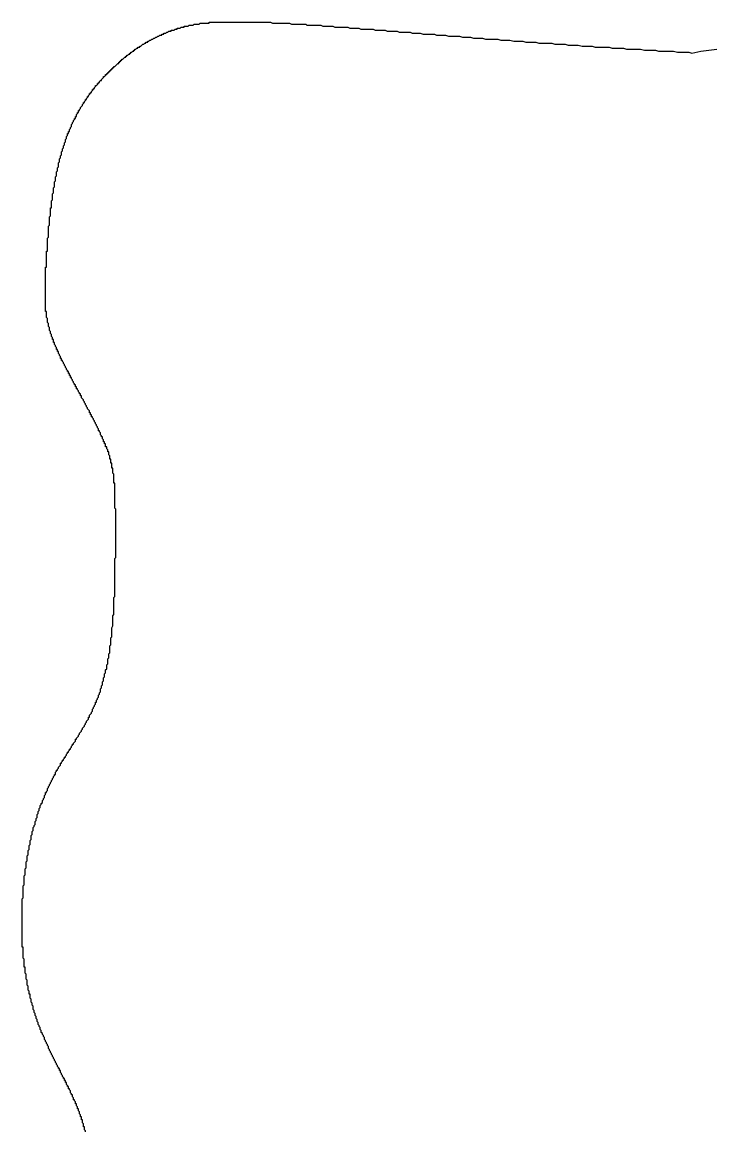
# Model space of a CAD drawing. Header units: millimetres. Extents: x 111 to 2999, y 81 to 1941.
# Drawn here: x 995.02 to 1001.87, y 1593.86 to 1604.91 of the extents above; entities that cross this region are included whole.
import ezdxf

# ---------------------------------------------------------------- set-up
doc = ezdxf.new("R2010")
doc.units = ezdxf.units.MM

msp = doc.modelspace()

# ---------------------------------------------------------------- linework, layer by layer
for points in [[(995.65, 1593.863, 0), (995.65, 1593.873, 0), (995.64, 1593.883, 0), (995.64, 1593.883, 0), (995.64, 1593.893, 0), (995.64, 1593.893, 0), (995.64, 1593.903, 0), (995.64, 1593.913, 0), (995.63, 1593.913, 0), (995.63, 1593.923, 0), (995.63, 1593.933, 0), (995.63, 1593.933, 0), (995.63, 1593.943, 0), (995.62, 1593.953, 0), (995.62, 1593.953, 0), (995.62, 1593.963, 0), (995.62, 1593.963, 0), (995.62, 1593.973, 0), (995.62, 1593.983, 0), (995.61, 1593.983, 0), (995.61, 1593.993, 0), (995.61, 1594.003, 0), (995.61, 1594.003, 0), (995.61, 1594.013, 0), (995.6, 1594.013, 0), (995.6, 1594.023, 0), (995.6, 1594.033, 0), (995.6, 1594.033, 0), (995.59, 1594.043, 0), (995.59, 1594.043, 0), (995.59, 1594.053, 0), (995.59, 1594.063, 0), (995.59, 1594.063, 0), (995.58, 1594.073, 0), (995.58, 1594.083, 0), (995.58, 1594.083, 0), (995.58, 1594.093, 0), (995.57, 1594.093, 0), (995.57, 1594.103, 0), (995.57, 1594.113, 0), (995.57, 1594.113, 0), (995.56, 1594.123, 0), (995.56, 1594.123, 0), (995.56, 1594.133, 0), (995.56, 1594.143, 0), (995.55, 1594.143, 0), (995.55, 1594.153, 0), (995.55, 1594.153, 0), (995.55, 1594.163, 0), (995.54, 1594.173, 0), (995.54, 1594.173, 0), (995.54, 1594.183, 0), (995.53, 1594.183, 0), (995.53, 1594.193, 0), (995.53, 1594.203, 0), (995.53, 1594.203, 0), (995.52, 1594.213, 0), (995.52, 1594.213, 0), (995.52, 1594.223, 0), (995.52, 1594.233, 0), (995.51, 1594.233, 0), (995.51, 1594.243, 0), (995.51, 1594.243, 0), (995.5, 1594.253, 0), (995.5, 1594.263, 0), (995.5, 1594.263, 0), (995.5, 1594.273, 0), (995.49, 1594.283, 0), (995.49, 1594.283, 0), (995.49, 1594.293, 0), (995.48, 1594.293, 0), (995.48, 1594.303, 0), (995.48, 1594.313, 0), (995.47, 1594.313, 0), (995.47, 1594.323, 0), (995.47, 1594.323, 0), (995.46, 1594.333, 0), (995.46, 1594.343, 0), (995.46, 1594.343, 0), (995.46, 1594.353, 0), (995.45, 1594.353, 0), (995.45, 1594.363, 0), (995.45, 1594.373, 0), (995.44, 1594.373, 0), (995.44, 1594.383, 0), (995.44, 1594.393, 0), (995.43, 1594.393, 0), (995.43, 1594.403, 0), (995.43, 1594.403, 0), (995.42, 1594.413, 0), (995.42, 1594.423, 0), (995.42, 1594.423, 0), (995.41, 1594.433, 0), (995.41, 1594.443, 0), (995.41, 1594.443, 0), (995.4, 1594.453, 0), (995.4, 1594.453, 0), (995.4, 1594.463, 0), (995.4, 1594.473, 0), (995.39, 1594.473, 0), (995.39, 1594.483, 0), (995.39, 1594.493, 0), (995.38, 1594.493, 0), (995.38, 1594.503, 0), (995.38, 1594.503, 0), (995.37, 1594.513, 0), (995.37, 1594.523, 0), (995.37, 1594.523, 0), (995.36, 1594.533, 0), (995.36, 1594.543, 0), (995.36, 1594.543, 0), (995.35, 1594.553, 0), (995.35, 1594.563, 0), (995.35, 1594.563, 0), (995.34, 1594.573, 0), (995.34, 1594.583, 0), (995.34, 1594.583, 0), (995.33, 1594.593, 0), (995.33, 1594.593, 0), (995.33, 1594.603, 0), (995.32, 1594.613, 0), (995.32, 1594.613, 0), (995.32, 1594.623, 0), (995.31, 1594.633, 0), (995.31, 1594.633, 0), (995.31, 1594.643, 0), (995.3, 1594.653, 0), (995.3, 1594.653, 0), (995.3, 1594.663, 0), (995.29, 1594.673, 0), (995.29, 1594.673, 0), (995.29, 1594.683, 0), (995.28, 1594.693, 0), (995.28, 1594.693, 0), (995.28, 1594.703, 0), (995.28, 1594.713, 0), (995.27, 1594.723, 0), (995.27, 1594.723, 0), (995.27, 1594.733, 0), (995.26, 1594.743, 0), (995.26, 1594.743, 0), (995.26, 1594.753, 0), (995.25, 1594.763, 0), (995.25, 1594.763, 0), (995.25, 1594.773, 0), (995.24, 1594.783, 0), (995.24, 1594.783, 0), (995.24, 1594.793, 0), (995.24, 1594.803, 0), (995.23, 1594.813, 0), (995.23, 1594.813, 0), (995.23, 1594.823, 0), (995.22, 1594.833, 0), (995.22, 1594.833, 0), (995.22, 1594.843, 0), (995.21, 1594.853, 0), (995.21, 1594.863, 0), (995.21, 1594.863, 0), (995.21, 1594.873, 0), (995.2, 1594.883, 0), (995.2, 1594.883, 0), (995.2, 1594.893, 0), (995.2, 1594.903, 0), (995.19, 1594.913, 0), (995.19, 1594.913, 0), (995.19, 1594.923, 0), (995.18, 1594.933, 0), (995.18, 1594.943, 0), (995.18, 1594.943, 0), (995.18, 1594.953, 0), (995.17, 1594.963, 0), (995.17, 1594.973, 0), (995.17, 1594.973, 0), (995.17, 1594.983, 0), (995.16, 1594.993, 0), (995.16, 1594.993, 0), (995.16, 1595.003, 0), (995.16, 1595.013, 0), (995.15, 1595.023, 0), (995.15, 1595.023, 0), (995.15, 1595.033, 0), (995.15, 1595.043, 0), (995.14, 1595.053, 0), (995.14, 1595.053, 0), (995.14, 1595.063, 0), (995.14, 1595.073, 0), (995.13, 1595.083, 0), (995.13, 1595.093, 0), (995.13, 1595.093, 0), (995.13, 1595.103, 0), (995.13, 1595.113, 0), (995.12, 1595.123, 0), (995.12, 1595.123, 0), (995.12, 1595.133, 0), (995.12, 1595.143, 0), (995.11, 1595.153, 0), (995.11, 1595.153, 0), (995.11, 1595.163, 0), (995.11, 1595.173, 0), (995.11, 1595.183, 0), (995.1, 1595.193, 0), (995.1, 1595.193, 0), (995.1, 1595.203, 0), (995.1, 1595.213, 0), (995.1, 1595.223, 0), (995.1, 1595.233, 0), (995.09, 1595.233, 0), (995.09, 1595.243, 0), (995.09, 1595.253, 0), (995.09, 1595.263, 0), (995.09, 1595.263, 0), (995.08, 1595.273, 0), (995.08, 1595.283, 0), (995.08, 1595.293, 0), (995.08, 1595.303, 0), (995.08, 1595.313, 0), (995.08, 1595.313, 0), (995.07, 1595.323, 0), (995.07, 1595.333, 0), (995.07, 1595.343, 0), (995.07, 1595.353, 0), (995.07, 1595.353, 0), (995.07, 1595.363, 0), (995.07, 1595.373, 0), (995.06, 1595.383, 0), (995.06, 1595.393, 0), (995.06, 1595.393, 0), (995.06, 1595.403, 0), (995.06, 1595.413, 0), (995.06, 1595.423, 0), (995.06, 1595.433, 0), (995.05, 1595.443, 0), (995.05, 1595.443, 0), (995.05, 1595.453, 0), (995.05, 1595.463, 0), (995.05, 1595.473, 0), (995.05, 1595.483, 0), (995.05, 1595.493, 0), (995.05, 1595.503, 0), (995.04, 1595.503, 0), (995.04, 1595.513, 0), (995.04, 1595.523, 0), (995.04, 1595.533, 0), (995.04, 1595.543, 0), (995.04, 1595.553, 0), (995.04, 1595.563, 0), (995.04, 1595.563, 0), (995.04, 1595.573, 0), (995.04, 1595.583, 0), (995.03, 1595.593, 0), (995.03, 1595.603, 0), (995.03, 1595.613, 0), (995.03, 1595.623, 0), (995.03, 1595.623, 0), (995.03, 1595.633, 0), (995.03, 1595.643, 0), (995.03, 1595.653, 0), (995.03, 1595.663, 0), (995.03, 1595.673, 0), (995.03, 1595.683, 0), (995.03, 1595.693, 0), (995.03, 1595.703, 0), (995.02, 1595.703, 0), (995.02, 1595.713, 0), (995.02, 1595.723, 0), (995.02, 1595.733, 0), (995.02, 1595.743, 0), (995.02, 1595.753, 0), (995.02, 1595.763, 0), (995.02, 1595.773, 0), (995.02, 1595.783, 0), (995.02, 1595.793, 0), (995.02, 1595.793, 0), (995.02, 1595.803, 0), (995.02, 1595.813, 0), (995.02, 1595.823, 0), (995.02, 1595.833, 0), (995.02, 1595.843, 0), (995.02, 1595.853, 0), (995.02, 1595.863, 0), (995.02, 1595.873, 0), (995.02, 1595.883, 0), (995.02, 1595.893, 0), (995.02, 1595.903, 0), (995.02, 1595.913, 0), (995.02, 1595.923, 0), (995.02, 1595.923, 0), (995.02, 1595.933, 0), (995.02, 1595.943, 0), (995.02, 1595.953, 0), (995.02, 1595.963, 0), (995.02, 1595.973, 0), (995.02, 1595.983, 0), (995.02, 1595.993, 0), (995.02, 1596.003, 0), (995.02, 1596.013, 0), (995.02, 1596.023, 0), (995.02, 1596.033, 0), (995.02, 1596.043, 0), (995.02, 1596.053, 0), (995.02, 1596.063, 0), (995.02, 1596.073, 0), (995.02, 1596.083, 0), (995.02, 1596.093, 0), (995.02, 1596.103, 0), (995.02, 1596.113, 0), (995.02, 1596.123, 0), (995.02, 1596.133, 0), (995.02, 1596.143, 0), (995.02, 1596.153, 0), (995.02, 1596.163, 0), (995.02, 1596.173, 0), (995.02, 1596.183, 0), (995.03, 1596.193, 0), (995.03, 1596.203, 0), (995.03, 1596.213, 0), (995.03, 1596.223, 0), (995.03, 1596.233, 0), (995.03, 1596.243, 0), (995.03, 1596.253, 0), (995.03, 1596.263, 0), (995.03, 1596.273, 0), (995.03, 1596.283, 0), (995.03, 1596.293, 0), (995.03, 1596.303, 0), (995.03, 1596.313, 0), (995.04, 1596.323, 0), (995.04, 1596.333, 0), (995.04, 1596.343, 0), (995.04, 1596.353, 0), (995.04, 1596.363, 0), (995.04, 1596.373, 0), (995.04, 1596.383, 0), (995.04, 1596.393, 0), (995.04, 1596.403, 0), (995.04, 1596.413, 0), (995.05, 1596.423, 0), (995.05, 1596.433, 0), (995.05, 1596.443, 0), (995.05, 1596.453, 0), (995.05, 1596.463, 0), (995.05, 1596.473, 0), (995.05, 1596.483, 0), (995.06, 1596.493, 0), (995.06, 1596.503, 0), (995.06, 1596.513, 0), (995.06, 1596.523, 0), (995.06, 1596.533, 0), (995.06, 1596.543, 0), (995.06, 1596.553, 0), (995.07, 1596.563, 0), (995.07, 1596.573, 0), (995.07, 1596.583, 0), (995.07, 1596.593, 0), (995.07, 1596.603, 0), (995.07, 1596.613, 0), (995.08, 1596.623, 0), (995.08, 1596.633, 0), (995.08, 1596.643, 0), (995.08, 1596.653, 0), (995.08, 1596.663, 0), (995.09, 1596.673, 0), (995.09, 1596.683, 0), (995.09, 1596.693, 0), (995.09, 1596.703, 0), (995.09, 1596.713, 0), (995.1, 1596.723, 0), (995.1, 1596.733, 0), (995.1, 1596.743, 0), (995.1, 1596.753, 0), (995.1, 1596.763, 0), (995.11, 1596.773, 0), (995.11, 1596.783, 0), (995.11, 1596.793, 0), (995.11, 1596.803, 0), (995.11, 1596.813, 0), (995.12, 1596.823, 0), (995.12, 1596.833, 0), (995.12, 1596.843, 0), (995.12, 1596.853, 0), (995.13, 1596.863, 0), (995.13, 1596.873, 0), (995.13, 1596.883, 0), (995.13, 1596.893, 0), (995.14, 1596.903, 0), (995.14, 1596.913, 0), (995.14, 1596.913, 0), (995.15, 1596.923, 0), (995.15, 1596.933, 0), (995.15, 1596.943, 0), (995.15, 1596.953, 0), (995.16, 1596.963, 0), (995.16, 1596.973, 0), (995.16, 1596.983, 0), (995.17, 1596.993, 0), (995.17, 1597.003, 0), (995.17, 1597.013, 0), (995.17, 1597.023, 0), (995.18, 1597.033, 0), (995.18, 1597.043, 0), (995.18, 1597.053, 0), (995.19, 1597.063, 0), (995.19, 1597.073, 0), (995.19, 1597.083, 0), (995.2, 1597.093, 0), (995.2, 1597.103, 0), (995.2, 1597.113, 0), (995.21, 1597.123, 0), (995.21, 1597.133, 0), (995.21, 1597.133, 0), (995.22, 1597.143, 0), (995.22, 1597.153, 0), (995.22, 1597.163, 0), (995.23, 1597.173, 0), (995.23, 1597.183, 0), (995.24, 1597.193, 0), (995.24, 1597.203, 0), (995.24, 1597.213, 0), (995.25, 1597.223, 0), (995.25, 1597.233, 0), (995.25, 1597.243, 0), (995.26, 1597.243, 0), (995.26, 1597.253, 0), (995.27, 1597.263, 0), (995.27, 1597.273, 0), (995.27, 1597.283, 0), (995.28, 1597.293, 0), (995.28, 1597.303, 0), (995.29, 1597.313, 0), (995.29, 1597.323, 0), (995.29, 1597.323, 0), (995.3, 1597.333, 0), (995.3, 1597.343, 0), (995.31, 1597.353, 0), (995.31, 1597.363, 0), (995.32, 1597.373, 0), (995.32, 1597.373, 0), (995.32, 1597.383, 0), (995.33, 1597.393, 0), (995.33, 1597.403, 0), (995.34, 1597.413, 0), (995.34, 1597.423, 0), (995.35, 1597.423, 0), (995.35, 1597.433, 0), (995.35, 1597.443, 0), (995.36, 1597.453, 0), (995.36, 1597.463, 0), (995.37, 1597.463, 0), (995.37, 1597.473, 0), (995.38, 1597.483, 0), (995.38, 1597.493, 0), (995.39, 1597.503, 0), (995.39, 1597.503, 0), (995.4, 1597.513, 0), (995.4, 1597.523, 0), (995.4, 1597.533, 0), (995.41, 1597.533, 0), (995.41, 1597.543, 0), (995.42, 1597.553, 0), (995.42, 1597.563, 0), (995.43, 1597.563, 0), (995.43, 1597.573, 0), (995.44, 1597.583, 0), (995.44, 1597.593, 0), (995.45, 1597.593, 0), (995.45, 1597.603, 0), (995.46, 1597.613, 0), (995.46, 1597.623, 0), (995.46, 1597.623, 0), (995.47, 1597.633, 0), (995.47, 1597.643, 0), (995.48, 1597.643, 0), (995.48, 1597.653, 0), (995.49, 1597.663, 0), (995.49, 1597.673, 0), (995.5, 1597.673, 0), (995.5, 1597.683, 0), (995.51, 1597.693, 0), (995.51, 1597.703, 0), (995.51, 1597.703, 0), (995.52, 1597.713, 0), (995.52, 1597.723, 0), (995.53, 1597.723, 0), (995.53, 1597.733, 0), (995.54, 1597.743, 0), (995.54, 1597.743, 0), (995.55, 1597.753, 0), (995.55, 1597.763, 0), (995.55, 1597.773, 0), (995.56, 1597.773, 0), (995.56, 1597.783, 0), (995.57, 1597.793, 0), (995.57, 1597.793, 0), (995.58, 1597.803, 0), (995.58, 1597.813, 0), (995.59, 1597.823, 0), (995.59, 1597.823, 0), (995.59, 1597.833, 0), (995.6, 1597.843, 0), (995.6, 1597.843, 0), (995.61, 1597.853, 0), (995.61, 1597.863, 0), (995.61, 1597.863, 0), (995.62, 1597.873, 0), (995.62, 1597.883, 0), (995.63, 1597.893, 0), (995.63, 1597.893, 0), (995.64, 1597.903, 0), (995.64, 1597.913, 0), (995.64, 1597.913, 0), (995.65, 1597.923, 0), (995.65, 1597.933, 0), (995.66, 1597.943, 0), (995.66, 1597.943, 0), (995.66, 1597.953, 0), (995.67, 1597.963, 0), (995.67, 1597.963, 0), (995.68, 1597.973, 0), (995.68, 1597.983, 0), (995.68, 1597.993, 0), (995.69, 1597.993, 0), (995.69, 1598.003, 0), (995.69, 1598.013, 0), (995.7, 1598.023, 0), (995.7, 1598.023, 0), (995.71, 1598.033, 0), (995.71, 1598.043, 0), (995.71, 1598.043, 0), (995.72, 1598.053, 0), (995.72, 1598.063, 0), (995.72, 1598.073, 0), (995.73, 1598.083, 0), (995.73, 1598.083, 0), (995.73, 1598.093, 0), (995.74, 1598.103, 0), (995.74, 1598.113, 0), (995.74, 1598.113, 0), (995.75, 1598.123, 0), (995.75, 1598.133, 0), (995.75, 1598.143, 0), (995.76, 1598.143, 0), (995.76, 1598.153, 0), (995.76, 1598.163, 0), (995.77, 1598.173, 0), (995.77, 1598.183, 0), (995.77, 1598.183, 0), (995.78, 1598.193, 0), (995.78, 1598.203, 0), (995.78, 1598.213, 0), (995.79, 1598.223, 0), (995.79, 1598.233, 0), (995.79, 1598.233, 0), (995.8, 1598.243, 0), (995.8, 1598.253, 0), (995.8, 1598.263, 0), (995.8, 1598.273, 0), (995.81, 1598.283, 0), (995.81, 1598.293, 0), (995.81, 1598.293, 0), (995.81, 1598.303, 0), (995.82, 1598.313, 0), (995.82, 1598.323, 0), (995.82, 1598.333, 0), (995.82, 1598.343, 0), (995.83, 1598.353, 0), (995.83, 1598.363, 0), (995.83, 1598.373, 0), (995.83, 1598.383, 0), (995.84, 1598.393, 0), (995.84, 1598.403, 0), (995.84, 1598.413, 0), (995.84, 1598.423, 0), (995.85, 1598.433, 0), (995.85, 1598.443, 0), (995.85, 1598.453, 0), (995.85, 1598.463, 0), (995.86, 1598.473, 0), (995.86, 1598.483, 0), (995.86, 1598.493, 0), (995.86, 1598.503, 0), (995.86, 1598.513, 0), (995.87, 1598.523, 0), (995.87, 1598.533, 0), (995.87, 1598.543, 0), (995.87, 1598.553, 0), (995.87, 1598.563, 0), (995.87, 1598.573, 0), (995.88, 1598.583, 0), (995.88, 1598.593, 0), (995.88, 1598.603, 0), (995.88, 1598.613, 0), (995.88, 1598.623, 0), (995.89, 1598.633, 0), (995.89, 1598.643, 0), (995.89, 1598.663, 0), (995.89, 1598.673, 0), (995.89, 1598.683, 0), (995.89, 1598.693, 0), (995.89, 1598.703, 0), (995.9, 1598.713, 0), (995.9, 1598.723, 0), (995.9, 1598.733, 0), (995.9, 1598.753, 0), (995.9, 1598.763, 0), (995.9, 1598.773, 0), (995.9, 1598.783, 0), (995.91, 1598.793, 0), (995.91, 1598.803, 0), (995.91, 1598.813, 0), (995.91, 1598.833, 0), (995.91, 1598.843, 0), (995.91, 1598.853, 0), (995.91, 1598.863, 0), (995.91, 1598.873, 0), (995.91, 1598.883, 0), (995.92, 1598.903, 0), (995.92, 1598.913, 0), (995.92, 1598.923, 0), (995.92, 1598.933, 0), (995.92, 1598.943, 0), (995.92, 1598.953, 0), (995.92, 1598.973, 0), (995.92, 1598.983, 0), (995.92, 1598.993, 0), (995.92, 1599.003, 0), (995.93, 1599.013, 0), (995.93, 1599.023, 0), (995.93, 1599.043, 0), (995.93, 1599.053, 0), (995.93, 1599.063, 0), (995.93, 1599.073, 0), (995.93, 1599.083, 0), (995.93, 1599.103, 0), (995.93, 1599.113, 0), (995.93, 1599.123, 0), (995.93, 1599.133, 0), (995.93, 1599.143, 0), (995.93, 1599.163, 0), (995.93, 1599.173, 0), (995.93, 1599.183, 0), (995.94, 1599.193, 0), (995.94, 1599.203, 0), (995.94, 1599.213, 0), (995.94, 1599.233, 0), (995.94, 1599.243, 0), (995.94, 1599.253, 0), (995.94, 1599.263, 0), (995.94, 1599.273, 0), (995.94, 1599.293, 0), (995.94, 1599.303, 0), (995.94, 1599.313, 0), (995.94, 1599.323, 0), (995.94, 1599.333, 0), (995.94, 1599.343, 0), (995.94, 1599.363, 0), (995.94, 1599.373, 0), (995.94, 1599.383, 0), (995.94, 1599.393, 0), (995.94, 1599.403, 0), (995.94, 1599.413, 0), (995.94, 1599.423, 0), (995.94, 1599.443, 0), (995.94, 1599.453, 0), (995.94, 1599.463, 0), (995.94, 1599.473, 0), (995.94, 1599.483, 0), (995.94, 1599.493, 0), (995.94, 1599.503, 0), (995.94, 1599.523, 0), (995.94, 1599.533, 0), (995.94, 1599.543, 0), (995.94, 1599.553, 0), (995.94, 1599.563, 0), (995.94, 1599.573, 0), (995.95, 1599.583, 0), (995.95, 1599.593, 0), (995.95, 1599.603, 0), (995.95, 1599.623, 0), (995.95, 1599.633, 0), (995.95, 1599.643, 0), (995.95, 1599.653, 0), (995.95, 1599.663, 0), (995.95, 1599.673, 0), (995.95, 1599.683, 0), (995.95, 1599.693, 0), (995.95, 1599.703, 0), (995.95, 1599.713, 0), (995.95, 1599.723, 0), (995.95, 1599.733, 0), (995.95, 1599.743, 0), (995.95, 1599.753, 0), (995.95, 1599.763, 0), (995.95, 1599.773, 0), (995.95, 1599.783, 0), (995.95, 1599.793, 0), (995.95, 1599.803, 0), (995.95, 1599.813, 0), (995.95, 1599.823, 0), (995.95, 1599.833, 0), (995.95, 1599.843, 0), (995.95, 1599.853, 0), (995.95, 1599.863, 0), (995.95, 1599.873, 0), (995.95, 1599.883, 0), (995.95, 1599.893, 0), (995.95, 1599.903, 0), (995.95, 1599.913, 0), (995.95, 1599.923, 0), (995.95, 1599.923, 0), (995.95, 1599.933, 0), (995.95, 1599.943, 0), (995.95, 1599.953, 0), (995.95, 1599.963, 0), (995.95, 1599.973, 0), (995.95, 1599.983, 0), (995.95, 1599.993, 0), (995.95, 1599.993, 0), (995.95, 1600.003, 0), (995.95, 1600.013, 0), (995.95, 1600.023, 0), (995.95, 1600.033, 0), (995.95, 1600.033, 0), (995.95, 1600.043, 0), (995.95, 1600.053, 0), (995.95, 1600.063, 0), (995.94, 1600.073, 0), (995.94, 1600.073, 0), (995.94, 1600.083, 0), (995.94, 1600.093, 0), (995.94, 1600.103, 0), (995.94, 1600.103, 0), (995.94, 1600.113, 0), (995.94, 1600.123, 0), (995.94, 1600.133, 0), (995.94, 1600.133, 0), (995.94, 1600.143, 0), (995.94, 1600.153, 0), (995.94, 1600.163, 0), (995.94, 1600.163, 0), (995.94, 1600.173, 0), (995.94, 1600.183, 0), (995.94, 1600.183, 0), (995.94, 1600.193, 0), (995.94, 1600.203, 0), (995.94, 1600.203, 0), (995.94, 1600.213, 0), (995.94, 1600.223, 0), (995.94, 1600.223, 0), (995.94, 1600.233, 0), (995.94, 1600.243, 0), (995.94, 1600.243, 0), (995.94, 1600.253, 0), (995.94, 1600.253, 0), (995.94, 1600.263, 0), (995.94, 1600.273, 0), (995.94, 1600.273, 0), (995.94, 1600.283, 0), (995.94, 1600.293, 0), (995.94, 1600.293, 0), (995.94, 1600.303, 0), (995.94, 1600.303, 0), (995.94, 1600.313, 0), (995.94, 1600.323, 0), (995.93, 1600.323, 0), (995.93, 1600.333, 0), (995.93, 1600.333, 0), (995.93, 1600.343, 0), (995.93, 1600.343, 0), (995.93, 1600.353, 0), (995.93, 1600.363, 0), (995.93, 1600.363, 0), (995.93, 1600.373, 0), (995.93, 1600.373, 0), (995.93, 1600.383, 0), (995.93, 1600.383, 0), (995.93, 1600.393, 0), (995.93, 1600.393, 0), (995.93, 1600.403, 0), (995.93, 1600.413, 0), (995.93, 1600.413, 0), (995.92, 1600.423, 0), (995.92, 1600.423, 0), (995.92, 1600.433, 0), (995.92, 1600.433, 0), (995.92, 1600.443, 0), (995.92, 1600.443, 0), (995.92, 1600.453, 0), (995.92, 1600.453, 0), (995.92, 1600.463, 0), (995.92, 1600.463, 0), (995.92, 1600.473, 0), (995.91, 1600.473, 0), (995.91, 1600.483, 0), (995.91, 1600.483, 0), (995.91, 1600.493, 0), (995.91, 1600.493, 0), (995.91, 1600.503, 0), (995.91, 1600.503, 0), (995.91, 1600.513, 0), (995.91, 1600.513, 0), (995.91, 1600.523, 0), (995.9, 1600.523, 0), (995.9, 1600.533, 0), (995.9, 1600.533, 0), (995.9, 1600.543, 0), (995.9, 1600.543, 0), (995.9, 1600.553, 0), (995.9, 1600.553, 0), (995.9, 1600.563, 0), (995.89, 1600.563, 0), (995.89, 1600.573, 0), (995.89, 1600.573, 0), (995.89, 1600.583, 0), (995.89, 1600.583, 0), (995.89, 1600.593, 0), (995.89, 1600.593, 0), (995.88, 1600.603, 0), (995.88, 1600.603, 0), (995.88, 1600.613, 0), (995.88, 1600.613, 0), (995.88, 1600.623, 0), (995.88, 1600.633, 0), (995.87, 1600.633, 0), (995.87, 1600.643, 0), (995.87, 1600.643, 0), (995.87, 1600.653, 0), (995.87, 1600.653, 0), (995.86, 1600.663, 0), (995.86, 1600.663, 0), (995.86, 1600.673, 0), (995.86, 1600.673, 0), (995.86, 1600.683, 0), (995.85, 1600.683, 0), (995.85, 1600.693, 0), (995.85, 1600.693, 0), (995.85, 1600.703, 0), (995.85, 1600.713, 0), (995.84, 1600.713, 0), (995.84, 1600.723, 0), (995.84, 1600.723, 0), (995.84, 1600.733, 0), (995.83, 1600.733, 0), (995.83, 1600.743, 0), (995.83, 1600.753, 0), (995.83, 1600.753, 0), (995.82, 1600.763, 0), (995.82, 1600.763, 0), (995.82, 1600.773, 0), (995.82, 1600.783, 0), (995.81, 1600.783, 0), (995.81, 1600.793, 0), (995.81, 1600.793, 0), (995.8, 1600.803, 0), (995.8, 1600.813, 0), (995.8, 1600.813, 0), (995.8, 1600.823, 0), (995.79, 1600.833, 0), (995.79, 1600.833, 0), (995.79, 1600.843, 0), (995.78, 1600.843, 0), (995.78, 1600.853, 0), (995.78, 1600.863, 0), (995.78, 1600.863, 0), (995.77, 1600.873, 0), (995.77, 1600.883, 0), (995.77, 1600.883, 0), (995.76, 1600.893, 0), (995.76, 1600.903, 0), (995.76, 1600.903, 0), (995.75, 1600.913, 0), (995.75, 1600.923, 0), (995.75, 1600.923, 0), (995.74, 1600.933, 0), (995.74, 1600.943, 0), (995.74, 1600.943, 0), (995.73, 1600.953, 0), (995.73, 1600.963, 0), (995.73, 1600.963, 0), (995.72, 1600.973, 0), (995.72, 1600.983, 0), (995.71, 1600.983, 0), (995.71, 1600.993, 0), (995.71, 1601.003, 0), (995.7, 1601.003, 0), (995.7, 1601.013, 0), (995.7, 1601.023, 0), (995.69, 1601.023, 0), (995.69, 1601.033, 0), (995.69, 1601.043, 0), (995.68, 1601.053, 0), (995.68, 1601.053, 0), (995.67, 1601.063, 0), (995.67, 1601.073, 0), (995.67, 1601.073, 0), (995.66, 1601.083, 0), (995.66, 1601.093, 0), (995.66, 1601.093, 0), (995.65, 1601.103, 0), (995.65, 1601.113, 0), (995.64, 1601.123, 0), (995.64, 1601.123, 0), (995.64, 1601.133, 0), (995.63, 1601.143, 0), (995.63, 1601.143, 0), (995.63, 1601.153, 0), (995.62, 1601.163, 0), (995.62, 1601.163, 0), (995.61, 1601.173, 0), (995.61, 1601.183, 0), (995.61, 1601.193, 0), (995.6, 1601.193, 0), (995.6, 1601.203, 0), (995.6, 1601.213, 0), (995.59, 1601.213, 0), (995.59, 1601.223, 0), (995.58, 1601.233, 0), (995.58, 1601.233, 0), (995.58, 1601.243, 0), (995.57, 1601.253, 0), (995.57, 1601.263, 0), (995.56, 1601.263, 0), (995.56, 1601.273, 0), (995.56, 1601.283, 0), (995.55, 1601.283, 0), (995.55, 1601.293, 0), (995.55, 1601.303, 0), (995.54, 1601.303, 0), (995.54, 1601.313, 0), (995.53, 1601.323, 0), (995.53, 1601.323, 0), (995.53, 1601.333, 0), (995.52, 1601.343, 0), (995.52, 1601.343, 0), (995.52, 1601.353, 0), (995.51, 1601.363, 0), (995.51, 1601.373, 0), (995.5, 1601.373, 0), (995.5, 1601.383, 0), (995.5, 1601.393, 0), (995.49, 1601.393, 0), (995.49, 1601.403, 0), (995.49, 1601.413, 0), (995.48, 1601.413, 0), (995.48, 1601.423, 0), (995.48, 1601.433, 0), (995.47, 1601.433, 0), (995.47, 1601.443, 0), (995.46, 1601.453, 0), (995.46, 1601.453, 0), (995.46, 1601.463, 0), (995.45, 1601.473, 0), (995.45, 1601.473, 0), (995.45, 1601.483, 0), (995.44, 1601.493, 0), (995.44, 1601.493, 0), (995.44, 1601.503, 0), (995.43, 1601.513, 0), (995.43, 1601.513, 0), (995.43, 1601.523, 0), (995.42, 1601.533, 0), (995.42, 1601.533, 0), (995.42, 1601.543, 0), (995.41, 1601.543, 0), (995.41, 1601.553, 0), (995.41, 1601.563, 0), (995.4, 1601.563, 0), (995.4, 1601.573, 0), (995.4, 1601.583, 0), (995.4, 1601.583, 0), (995.39, 1601.593, 0), (995.39, 1601.603, 0), (995.39, 1601.603, 0), (995.38, 1601.613, 0), (995.38, 1601.613, 0), (995.38, 1601.623, 0), (995.38, 1601.633, 0), (995.37, 1601.633, 0), (995.37, 1601.643, 0), (995.37, 1601.653, 0), (995.36, 1601.653, 0), (995.36, 1601.663, 0), (995.36, 1601.663, 0), (995.36, 1601.673, 0), (995.35, 1601.683, 0), (995.35, 1601.683, 0), (995.35, 1601.693, 0), (995.35, 1601.693, 0), (995.34, 1601.703, 0), (995.34, 1601.713, 0), (995.34, 1601.713, 0), (995.34, 1601.723, 0), (995.33, 1601.723, 0), (995.33, 1601.733, 0), (995.33, 1601.743, 0), (995.33, 1601.743, 0), (995.33, 1601.753, 0), (995.32, 1601.753, 0), (995.32, 1601.763, 0), (995.32, 1601.763, 0), (995.32, 1601.773, 0), (995.31, 1601.783, 0), (995.31, 1601.783, 0), (995.31, 1601.793, 0), (995.31, 1601.793, 0), (995.31, 1601.803, 0), (995.31, 1601.803, 0), (995.3, 1601.813, 0), (995.3, 1601.823, 0), (995.3, 1601.823, 0), (995.3, 1601.833, 0), (995.3, 1601.833, 0), (995.29, 1601.843, 0), (995.29, 1601.843, 0), (995.29, 1601.853, 0), (995.29, 1601.863, 0), (995.29, 1601.863, 0), (995.29, 1601.873, 0), (995.29, 1601.873, 0), (995.28, 1601.883, 0), (995.28, 1601.883, 0), (995.28, 1601.893, 0), (995.28, 1601.893, 0), (995.28, 1601.903, 0), (995.28, 1601.913, 0), (995.28, 1601.913, 0), (995.27, 1601.923, 0), (995.27, 1601.923, 0), (995.27, 1601.933, 0), (995.27, 1601.933, 0), (995.27, 1601.943, 0), (995.27, 1601.943, 0), (995.27, 1601.953, 0), (995.27, 1601.963, 0), (995.27, 1601.963, 0), (995.26, 1601.973, 0), (995.26, 1601.973, 0), (995.26, 1601.983, 0), (995.26, 1601.983, 0), (995.26, 1601.993, 0), (995.26, 1601.993, 0), (995.26, 1602.003, 0), (995.26, 1602.013, 0), (995.26, 1602.013, 0), (995.26, 1602.023, 0), (995.26, 1602.023, 0), (995.26, 1602.033, 0), (995.25, 1602.033, 0), (995.25, 1602.043, 0), (995.25, 1602.043, 0), (995.25, 1602.053, 0), (995.25, 1602.053, 0), (995.25, 1602.063, 0), (995.25, 1602.073, 0), (995.25, 1602.073, 0), (995.25, 1602.083, 0), (995.25, 1602.083, 0), (995.25, 1602.093, 0), (995.25, 1602.093, 0), (995.25, 1602.103, 0), (995.25, 1602.103, 0), (995.25, 1602.113, 0), (995.25, 1602.123, 0), (995.25, 1602.123, 0), (995.25, 1602.133, 0), (995.25, 1602.133, 0), (995.25, 1602.143, 0), (995.25, 1602.143, 0), (995.25, 1602.153, 0), (995.25, 1602.153, 0), (995.25, 1602.163, 0), (995.25, 1602.173, 0), (995.25, 1602.173, 0), (995.25, 1602.183, 0), (995.25, 1602.183, 0), (995.25, 1602.193, 0), (995.25, 1602.193, 0), (995.25, 1602.203, 0), (995.25, 1602.203, 0), (995.25, 1602.213, 0), (995.25, 1602.223, 0), (995.25, 1602.223, 0), (995.25, 1602.233, 0), (995.25, 1602.233, 0), (995.25, 1602.243, 0), (995.25, 1602.243, 0), (995.25, 1602.253, 0), (995.25, 1602.263, 0), (995.25, 1602.263, 0), (995.25, 1602.273, 0), (995.25, 1602.273, 0), (995.25, 1602.283, 0), (995.25, 1602.283, 0), (995.25, 1602.293, 0), (995.25, 1602.303, 0), (995.25, 1602.303, 0), (995.25, 1602.313, 0), (995.25, 1602.313, 0), (995.25, 1602.323, 0), (995.25, 1602.333, 0), (995.25, 1602.333, 0), (995.25, 1602.343, 0), (995.25, 1602.343, 0), (995.25, 1602.353, 0), (995.25, 1602.363, 0), (995.25, 1602.363, 0), (995.25, 1602.373, 0), (995.25, 1602.383, 0), (995.25, 1602.383, 0), (995.25, 1602.393, 0), (995.25, 1602.393, 0), (995.25, 1602.403, 0), (995.25, 1602.413, 0), (995.25, 1602.413, 0), (995.25, 1602.423, 0), (995.25, 1602.433, 0), (995.25, 1602.433, 0), (995.25, 1602.443, 0), (995.25, 1602.453, 0), (995.25, 1602.453, 0), (995.25, 1602.463, 0), (995.25, 1602.473, 0), (995.26, 1602.473, 0), (995.26, 1602.483, 0), (995.26, 1602.493, 0), (995.26, 1602.493, 0), (995.26, 1602.503, 0), (995.26, 1602.513, 0), (995.26, 1602.513, 0), (995.26, 1602.523, 0), (995.26, 1602.533, 0), (995.26, 1602.543, 0), (995.26, 1602.543, 0), (995.26, 1602.553, 0), (995.26, 1602.563, 0), (995.26, 1602.573, 0), (995.26, 1602.573, 0), (995.26, 1602.583, 0), (995.26, 1602.593, 0), (995.26, 1602.603, 0), (995.26, 1602.603, 0), (995.26, 1602.613, 0), (995.26, 1602.623, 0), (995.26, 1602.633, 0), (995.27, 1602.633, 0), (995.27, 1602.643, 0), (995.27, 1602.653, 0), (995.27, 1602.663, 0), (995.27, 1602.663, 0), (995.27, 1602.673, 0), (995.27, 1602.683, 0), (995.27, 1602.693, 0), (995.27, 1602.703, 0), (995.27, 1602.703, 0), (995.27, 1602.713, 0), (995.27, 1602.723, 0), (995.27, 1602.733, 0), (995.27, 1602.743, 0), (995.27, 1602.743, 0), (995.27, 1602.753, 0), (995.27, 1602.763, 0), (995.28, 1602.773, 0), (995.28, 1602.783, 0), (995.28, 1602.793, 0), (995.28, 1602.793, 0), (995.28, 1602.803, 0), (995.28, 1602.813, 0), (995.28, 1602.823, 0), (995.28, 1602.833, 0), (995.28, 1602.833, 0), (995.28, 1602.843, 0), (995.28, 1602.853, 0), (995.28, 1602.863, 0), (995.28, 1602.873, 0), (995.28, 1602.883, 0), (995.29, 1602.893, 0), (995.29, 1602.893, 0), (995.29, 1602.903, 0), (995.29, 1602.913, 0), (995.29, 1602.923, 0), (995.29, 1602.933, 0), (995.29, 1602.943, 0), (995.29, 1602.943, 0), (995.29, 1602.953, 0), (995.29, 1602.963, 0), (995.29, 1602.973, 0), (995.3, 1602.983, 0), (995.3, 1602.993, 0), (995.3, 1603.003, 0), (995.3, 1603.003, 0), (995.3, 1603.013, 0), (995.3, 1603.023, 0), (995.3, 1603.033, 0), (995.3, 1603.043, 0), (995.3, 1603.053, 0), (995.3, 1603.063, 0), (995.31, 1603.063, 0), (995.31, 1603.073, 0), (995.31, 1603.083, 0), (995.31, 1603.093, 0), (995.31, 1603.103, 0), (995.31, 1603.113, 0), (995.31, 1603.123, 0), (995.31, 1603.133, 0), (995.31, 1603.133, 0), (995.32, 1603.143, 0), (995.32, 1603.153, 0), (995.32, 1603.163, 0), (995.32, 1603.173, 0), (995.32, 1603.183, 0), (995.32, 1603.193, 0), (995.32, 1603.193, 0), (995.32, 1603.203, 0), (995.33, 1603.213, 0), (995.33, 1603.223, 0), (995.33, 1603.233, 0), (995.33, 1603.243, 0), (995.33, 1603.253, 0), (995.33, 1603.253, 0), (995.33, 1603.263, 0), (995.34, 1603.273, 0), (995.34, 1603.283, 0), (995.34, 1603.293, 0), (995.34, 1603.303, 0), (995.34, 1603.313, 0), (995.34, 1603.313, 0), (995.34, 1603.323, 0), (995.35, 1603.333, 0), (995.35, 1603.343, 0), (995.35, 1603.353, 0), (995.35, 1603.363, 0), (995.35, 1603.363, 0), (995.35, 1603.373, 0), (995.36, 1603.383, 0), (995.36, 1603.393, 0), (995.36, 1603.403, 0), (995.36, 1603.413, 0), (995.36, 1603.413, 0), (995.36, 1603.423, 0), (995.37, 1603.433, 0), (995.37, 1603.443, 0), (995.37, 1603.453, 0), (995.37, 1603.463, 0), (995.37, 1603.463, 0), (995.38, 1603.473, 0), (995.38, 1603.483, 0), (995.38, 1603.493, 0), (995.38, 1603.503, 0), (995.38, 1603.503, 0), (995.38, 1603.513, 0), (995.39, 1603.523, 0), (995.39, 1603.533, 0), (995.39, 1603.543, 0), (995.39, 1603.543, 0), (995.39, 1603.553, 0), (995.4, 1603.563, 0), (995.4, 1603.573, 0), (995.4, 1603.583, 0), (995.4, 1603.583, 0), (995.41, 1603.593, 0), (995.41, 1603.603, 0), (995.41, 1603.613, 0), (995.41, 1603.623, 0), (995.41, 1603.623, 0), (995.42, 1603.633, 0), (995.42, 1603.643, 0), (995.42, 1603.653, 0), (995.42, 1603.653, 0), (995.43, 1603.663, 0), (995.43, 1603.673, 0), (995.43, 1603.683, 0), (995.43, 1603.683, 0), (995.44, 1603.693, 0), (995.44, 1603.703, 0), (995.44, 1603.713, 0), (995.44, 1603.713, 0), (995.45, 1603.723, 0), (995.45, 1603.733, 0), (995.45, 1603.733, 0), (995.45, 1603.743, 0), (995.46, 1603.753, 0), (995.46, 1603.763, 0), (995.46, 1603.763, 0), (995.46, 1603.773, 0), (995.47, 1603.783, 0), (995.47, 1603.783, 0), (995.47, 1603.793, 0), (995.47, 1603.803, 0), (995.48, 1603.803, 0), (995.48, 1603.813, 0), (995.48, 1603.823, 0), (995.49, 1603.823, 0), (995.49, 1603.833, 0), (995.49, 1603.843, 0), (995.49, 1603.843, 0), (995.5, 1603.853, 0), (995.5, 1603.863, 0), (995.5, 1603.863, 0), (995.51, 1603.873, 0), (995.51, 1603.883, 0), (995.51, 1603.883, 0), (995.51, 1603.893, 0), (995.52, 1603.903, 0), (995.52, 1603.903, 0), (995.52, 1603.913, 0), (995.53, 1603.923, 0), (995.53, 1603.923, 0), (995.53, 1603.933, 0), (995.54, 1603.943, 0), (995.54, 1603.943, 0), (995.54, 1603.953, 0), (995.55, 1603.953, 0), (995.55, 1603.963, 0), (995.55, 1603.973, 0), (995.56, 1603.973, 0), (995.56, 1603.983, 0), (995.56, 1603.983, 0), (995.56, 1603.993, 0), (995.57, 1604.003, 0), (995.57, 1604.003, 0), (995.57, 1604.013, 0), (995.58, 1604.013, 0), (995.58, 1604.023, 0), (995.58, 1604.033, 0), (995.59, 1604.033, 0), (995.59, 1604.043, 0), (995.59, 1604.043, 0), (995.6, 1604.053, 0), (995.6, 1604.063, 0), (995.6, 1604.063, 0), (995.61, 1604.073, 0), (995.61, 1604.073, 0), (995.62, 1604.083, 0), (995.62, 1604.083, 0), (995.62, 1604.093, 0), (995.63, 1604.103, 0), (995.63, 1604.103, 0), (995.63, 1604.113, 0), (995.64, 1604.113, 0), (995.64, 1604.123, 0), (995.64, 1604.123, 0), (995.65, 1604.133, 0), (995.65, 1604.133, 0), (995.65, 1604.143, 0), (995.66, 1604.143, 0), (995.66, 1604.153, 0), (995.66, 1604.153, 0), (995.67, 1604.163, 0), (995.67, 1604.173, 0), (995.68, 1604.173, 0), (995.68, 1604.183, 0), (995.68, 1604.183, 0), (995.69, 1604.193, 0), (995.69, 1604.193, 0), (995.69, 1604.203, 0), (995.7, 1604.203, 0), (995.7, 1604.213, 0), (995.71, 1604.213, 0), (995.71, 1604.223, 0), (995.71, 1604.223, 0), (995.72, 1604.233, 0), (995.72, 1604.233, 0), (995.72, 1604.243, 0), (995.73, 1604.243, 0), (995.73, 1604.253, 0), (995.74, 1604.253, 0), (995.74, 1604.263, 0), (995.74, 1604.263, 0), (995.75, 1604.273, 0), (995.75, 1604.273, 0), (995.75, 1604.283, 0), (995.76, 1604.283, 0), (995.76, 1604.283, 0), (995.77, 1604.293, 0), (995.77, 1604.293, 0), (995.77, 1604.303, 0), (995.78, 1604.303, 0), (995.78, 1604.313, 0), (995.79, 1604.313, 0), (995.79, 1604.323, 0), (995.79, 1604.323, 0), (995.8, 1604.333, 0), (995.8, 1604.333, 0), (995.81, 1604.333, 0), (995.81, 1604.343, 0), (995.81, 1604.343, 0), (995.82, 1604.353, 0), (995.82, 1604.353, 0), (995.83, 1604.363, 0), (995.83, 1604.363, 0), (995.83, 1604.373, 0), (995.84, 1604.373, 0), (995.84, 1604.373, 0), (995.85, 1604.383, 0), (995.85, 1604.383, 0), (995.85, 1604.393, 0), (995.86, 1604.393, 0), (995.86, 1604.403, 0), (995.87, 1604.403, 0), (995.87, 1604.403, 0), (995.87, 1604.413, 0), (995.88, 1604.413, 0), (995.88, 1604.423, 0), (995.89, 1604.423, 0), (995.89, 1604.423, 0), (995.89, 1604.433, 0), (995.9, 1604.433, 0), (995.9, 1604.443, 0), (995.91, 1604.443, 0), (995.91, 1604.453, 0), (995.92, 1604.453, 0), (995.92, 1604.453, 0), (995.92, 1604.463, 0), (995.93, 1604.463, 0), (995.93, 1604.473, 0), (995.94, 1604.473, 0), (995.94, 1604.473, 0), (995.95, 1604.483, 0), (995.95, 1604.483, 0), (995.95, 1604.483, 0), (995.96, 1604.493, 0), (995.96, 1604.493, 0), (995.97, 1604.503, 0), (995.97, 1604.503, 0), (995.98, 1604.503, 0), (995.98, 1604.513, 0), (995.98, 1604.513, 0), (995.99, 1604.513, 0), (995.99, 1604.523, 0), (996, 1604.523, 0), (996, 1604.533, 0), (996.01, 1604.533, 0), (996.01, 1604.533, 0), (996.01, 1604.543, 0), (996.02, 1604.543, 0), (996.02, 1604.543, 0), (996.03, 1604.553, 0), (996.03, 1604.553, 0), (996.04, 1604.563, 0), (996.04, 1604.563, 0), (996.05, 1604.563, 0), (996.05, 1604.573, 0), (996.05, 1604.573, 0), (996.06, 1604.573, 0), (996.06, 1604.583, 0), (996.07, 1604.583, 0), (996.07, 1604.583, 0), (996.08, 1604.593, 0), (996.08, 1604.593, 0), (996.09, 1604.593, 0), (996.09, 1604.603, 0), (996.09, 1604.603, 0), (996.1, 1604.603, 0), (996.1, 1604.613, 0), (996.11, 1604.613, 0), (996.11, 1604.613, 0), (996.12, 1604.623, 0), (996.12, 1604.623, 0), (996.13, 1604.623, 0), (996.13, 1604.633, 0), (996.14, 1604.633, 0), (996.14, 1604.633, 0), (996.14, 1604.643, 0), (996.15, 1604.643, 0), (996.15, 1604.643, 0), (996.16, 1604.653, 0), (996.16, 1604.653, 0), (996.17, 1604.653, 0), (996.17, 1604.663, 0), (996.18, 1604.663, 0), (996.18, 1604.663, 0), (996.19, 1604.663, 0), (996.19, 1604.673, 0), (996.2, 1604.673, 0), (996.2, 1604.673, 0), (996.21, 1604.683, 0), (996.21, 1604.683, 0), (996.21, 1604.683, 0), (996.22, 1604.693, 0), (996.22, 1604.693, 0), (996.23, 1604.693, 0), (996.23, 1604.693, 0), (996.24, 1604.703, 0), (996.24, 1604.703, 0), (996.25, 1604.703, 0), (996.25, 1604.713, 0), (996.26, 1604.713, 0), (996.26, 1604.713, 0), (996.27, 1604.713, 0), (996.27, 1604.723, 0), (996.28, 1604.723, 0), (996.28, 1604.723, 0), (996.29, 1604.733, 0), (996.29, 1604.733, 0), (996.3, 1604.733, 0), (996.3, 1604.733, 0), (996.31, 1604.743, 0), (996.31, 1604.743, 0), (996.32, 1604.743, 0), (996.32, 1604.743, 0), (996.33, 1604.753, 0), (996.33, 1604.753, 0), (996.34, 1604.753, 0), (996.34, 1604.753, 0), (996.35, 1604.763, 0), (996.35, 1604.763, 0), (996.36, 1604.763, 0), (996.36, 1604.763, 0), (996.37, 1604.773, 0), (996.37, 1604.773, 0), (996.38, 1604.773, 0), (996.38, 1604.773, 0), (996.39, 1604.783, 0), (996.39, 1604.783, 0), (996.4, 1604.783, 0), (996.4, 1604.783, 0), (996.41, 1604.783, 0), (996.41, 1604.793, 0), (996.42, 1604.793, 0), (996.42, 1604.793, 0), (996.43, 1604.793, 0), (996.43, 1604.803, 0), (996.44, 1604.803, 0), (996.44, 1604.803, 0), (996.45, 1604.803, 0), (996.45, 1604.803, 0), (996.46, 1604.813, 0), (996.46, 1604.813, 0), (996.47, 1604.813, 0), (996.47, 1604.813, 0), (996.48, 1604.823, 0), (996.48, 1604.823, 0), (996.49, 1604.823, 0), (996.49, 1604.823, 0), (996.5, 1604.823, 0), (996.5, 1604.833, 0), (996.51, 1604.833, 0), (996.51, 1604.833, 0), (996.52, 1604.833, 0), (996.52, 1604.833, 0), (996.53, 1604.833, 0), (996.54, 1604.843, 0), (996.54, 1604.843, 0), (996.55, 1604.843, 0), (996.55, 1604.843, 0), (996.56, 1604.843, 0), (996.56, 1604.853, 0), (996.57, 1604.853, 0), (996.57, 1604.853, 0), (996.58, 1604.853, 0), (996.59, 1604.853, 0), (996.59, 1604.853, 0), (996.6, 1604.863, 0), (996.6, 1604.863, 0), (996.61, 1604.863, 0), (996.62, 1604.863, 0), (996.62, 1604.863, 0), (996.63, 1604.863, 0), (996.63, 1604.873, 0), (996.64, 1604.873, 0), (996.65, 1604.873, 0), (996.65, 1604.873, 0), (996.66, 1604.873, 0), (996.67, 1604.873, 0), (996.67, 1604.873, 0), (996.68, 1604.883, 0), (996.69, 1604.883, 0), (996.69, 1604.883, 0), (996.7, 1604.883, 0), (996.71, 1604.883, 0), (996.71, 1604.883, 0), (996.72, 1604.883, 0), (996.73, 1604.893, 0), (996.73, 1604.893, 0), (996.74, 1604.893, 0), (996.75, 1604.893, 0), (996.75, 1604.893, 0), (996.76, 1604.893, 0), (996.77, 1604.893, 0), (996.78, 1604.893, 0), (996.78, 1604.893, 0), (996.79, 1604.903, 0), (996.8, 1604.903, 0), (996.8, 1604.903, 0), (996.81, 1604.903, 0), (996.82, 1604.903, 0), (996.83, 1604.903, 0), (996.84, 1604.903, 0), (996.84, 1604.903, 0), (996.85, 1604.903, 0), (996.86, 1604.903, 0), (996.87, 1604.903, 0), (996.88, 1604.903, 0), (996.88, 1604.913, 0), (996.89, 1604.913, 0), (996.9, 1604.913, 0), (996.91, 1604.913, 0), (996.92, 1604.913, 0), (996.93, 1604.913, 0), (996.93, 1604.913, 0), (996.94, 1604.913, 0), (996.95, 1604.913, 0), (996.96, 1604.913, 0), (996.97, 1604.913, 0), (996.98, 1604.913, 0), (996.99, 1604.913, 0), (997, 1604.913, 0), (997.01, 1604.913, 0), (997.02, 1604.913, 0), (997.03, 1604.913, 0), (997.04, 1604.913, 0), (997.05, 1604.913, 0), (997.06, 1604.913, 0), (997.07, 1604.913, 0), (997.08, 1604.913, 0), (997.09, 1604.913, 0), (997.1, 1604.913, 0), (997.11, 1604.913, 0), (997.12, 1604.913, 0), (997.13, 1604.913, 0), (997.14, 1604.913, 0), (997.15, 1604.913, 0), (997.16, 1604.913, 0), (997.17, 1604.913, 0), (997.18, 1604.913, 0), (997.19, 1604.913, 0), (997.21, 1604.913, 0), (997.22, 1604.913, 0), (997.23, 1604.913, 0), (997.24, 1604.913, 0), (997.25, 1604.913, 0), (997.26, 1604.913, 0), (997.28, 1604.913, 0), (997.29, 1604.913, 0), (997.3, 1604.913, 0), (997.31, 1604.913, 0), (997.33, 1604.913, 0), (997.34, 1604.913, 0), (997.35, 1604.913, 0), (997.37, 1604.913, 0), (997.38, 1604.913, 0), (997.39, 1604.913, 0), (997.41, 1604.913, 0), (997.42, 1604.913, 0), (997.43, 1604.913, 0), (997.45, 1604.913, 0), (997.46, 1604.913, 0), (997.48, 1604.913, 0), (997.49, 1604.913, 0), (997.51, 1604.903, 0), (997.52, 1604.903, 0), (997.54, 1604.903, 0), (997.55, 1604.903, 0), (997.57, 1604.903, 0), (997.58, 1604.903, 0), (997.6, 1604.903, 0), (997.61, 1604.903, 0), (997.63, 1604.903, 0), (997.65, 1604.903, 0), (997.66, 1604.903, 0), (997.68, 1604.903, 0), (997.7, 1604.893, 0), (997.71, 1604.893, 0), (997.73, 1604.893, 0), (997.75, 1604.893, 0), (997.76, 1604.893, 0), (997.78, 1604.893, 0), (997.8, 1604.893, 0), (997.82, 1604.893, 0), (997.84, 1604.893, 0), (997.85, 1604.883, 0), (997.87, 1604.883, 0), (997.89, 1604.883, 0), (997.91, 1604.883, 0), (997.93, 1604.883, 0), (997.95, 1604.883, 0), (997.97, 1604.883, 0), (997.99, 1604.883, 0), (998.01, 1604.873, 0), (998.03, 1604.873, 0), (998.05, 1604.873, 0), (998.07, 1604.873, 0), (998.09, 1604.873, 0), (998.11, 1604.873, 0), (998.13, 1604.863, 0), (998.15, 1604.863, 0), (998.17, 1604.863, 0), (998.19, 1604.863, 0), (998.21, 1604.863, 0), (998.23, 1604.863, 0), (998.26, 1604.863, 0), (998.28, 1604.853, 0), (998.3, 1604.853, 0), (998.32, 1604.853, 0), (998.34, 1604.853, 0), (998.37, 1604.853, 0), (998.39, 1604.843, 0), (998.41, 1604.843, 0), (998.44, 1604.843, 0), (998.46, 1604.843, 0), (998.48, 1604.843, 0), (998.51, 1604.843, 0), (998.53, 1604.833, 0), (998.55, 1604.833, 0), (998.58, 1604.833, 0), (998.6, 1604.833, 0), (998.63, 1604.833, 0), (998.65, 1604.823, 0), (998.67, 1604.823, 0), (998.7, 1604.823, 0), (998.72, 1604.823, 0), (998.75, 1604.823, 0), (998.77, 1604.813, 0), (998.8, 1604.813, 0), (998.83, 1604.813, 0), (998.85, 1604.813, 0), (998.88, 1604.813, 0), (998.9, 1604.803, 0), (998.93, 1604.803, 0), (998.96, 1604.803, 0), (998.98, 1604.803, 0), (999.01, 1604.793, 0), (999.04, 1604.793, 0), (999.06, 1604.793, 0), (999.09, 1604.793, 0), (999.12, 1604.793, 0), (999.14, 1604.783, 0), (999.17, 1604.783, 0), (999.2, 1604.783, 0), (999.23, 1604.783, 0), (999.26, 1604.773, 0), (999.28, 1604.773, 0), (999.31, 1604.773, 0), (999.34, 1604.773, 0), (999.37, 1604.773, 0), (999.4, 1604.763, 0), (999.43, 1604.763, 0), (999.45, 1604.763, 0), (999.48, 1604.763, 0), (999.51, 1604.753, 0), (999.54, 1604.753, 0), (999.57, 1604.753, 0), (999.6, 1604.753, 0), (999.63, 1604.743, 0), (999.66, 1604.743, 0), (999.69, 1604.743, 0), (999.72, 1604.743, 0), (999.75, 1604.743, 0), (999.78, 1604.733, 0), (999.81, 1604.733, 0), (999.84, 1604.733, 0), (999.87, 1604.733, 0), (999.91, 1604.723, 0), (999.94, 1604.723, 0), (999.97, 1604.723, 0), (1000, 1604.723, 0), (1000.03, 1604.713, 0), (1000.06, 1604.713, 0), (1000.09, 1604.713, 0), (1000.13, 1604.713, 0), (1000.16, 1604.703, 0), (1000.19, 1604.703, 0), (1000.22, 1604.703, 0), (1000.26, 1604.703, 0), (1000.29, 1604.703, 0), (1000.32, 1604.693, 0), (1000.35, 1604.693, 0), (1000.39, 1604.693, 0), (1000.42, 1604.693, 0), (1000.45, 1604.683, 0), (1000.49, 1604.683, 0), (1000.52, 1604.683, 0), (1000.55, 1604.683, 0), (1000.59, 1604.673, 0), (1000.62, 1604.673, 0), (1000.65, 1604.673, 0), (1000.69, 1604.673, 0), (1000.72, 1604.663, 0), (1000.76, 1604.663, 0), (1000.79, 1604.663, 0), (1000.82, 1604.663, 0), (1000.86, 1604.663, 0), (1000.89, 1604.653, 0), (1000.93, 1604.653, 0), (1000.96, 1604.653, 0), (1001, 1604.653, 0), (1001.03, 1604.643, 0), (1001.07, 1604.643, 0), (1001.1, 1604.643, 0), (1001.14, 1604.643, 0), (1001.17, 1604.643, 0), (1001.21, 1604.633, 0), (1001.25, 1604.633, 0), (1001.28, 1604.633, 0), (1001.32, 1604.633, 0), (1001.35, 1604.623, 0), (1001.39, 1604.623, 0), (1001.43, 1604.623, 0), (1001.46, 1604.623, 0), (1001.5, 1604.623, 0), (1001.54, 1604.613, 0), (1001.57, 1604.613, 0), (1001.61, 1604.613, 0), (1001.65, 1604.613, 0), (1001.68, 1604.603, 0)], [(1001.68, 1604.603, 0), (1001.77, 1604.623, 0), (1001.85, 1604.633, 0), (1001.93, 1604.643, 0)]]:
    msp.add_polyline3d(points)

doc.saveas('drawing.dxf')
